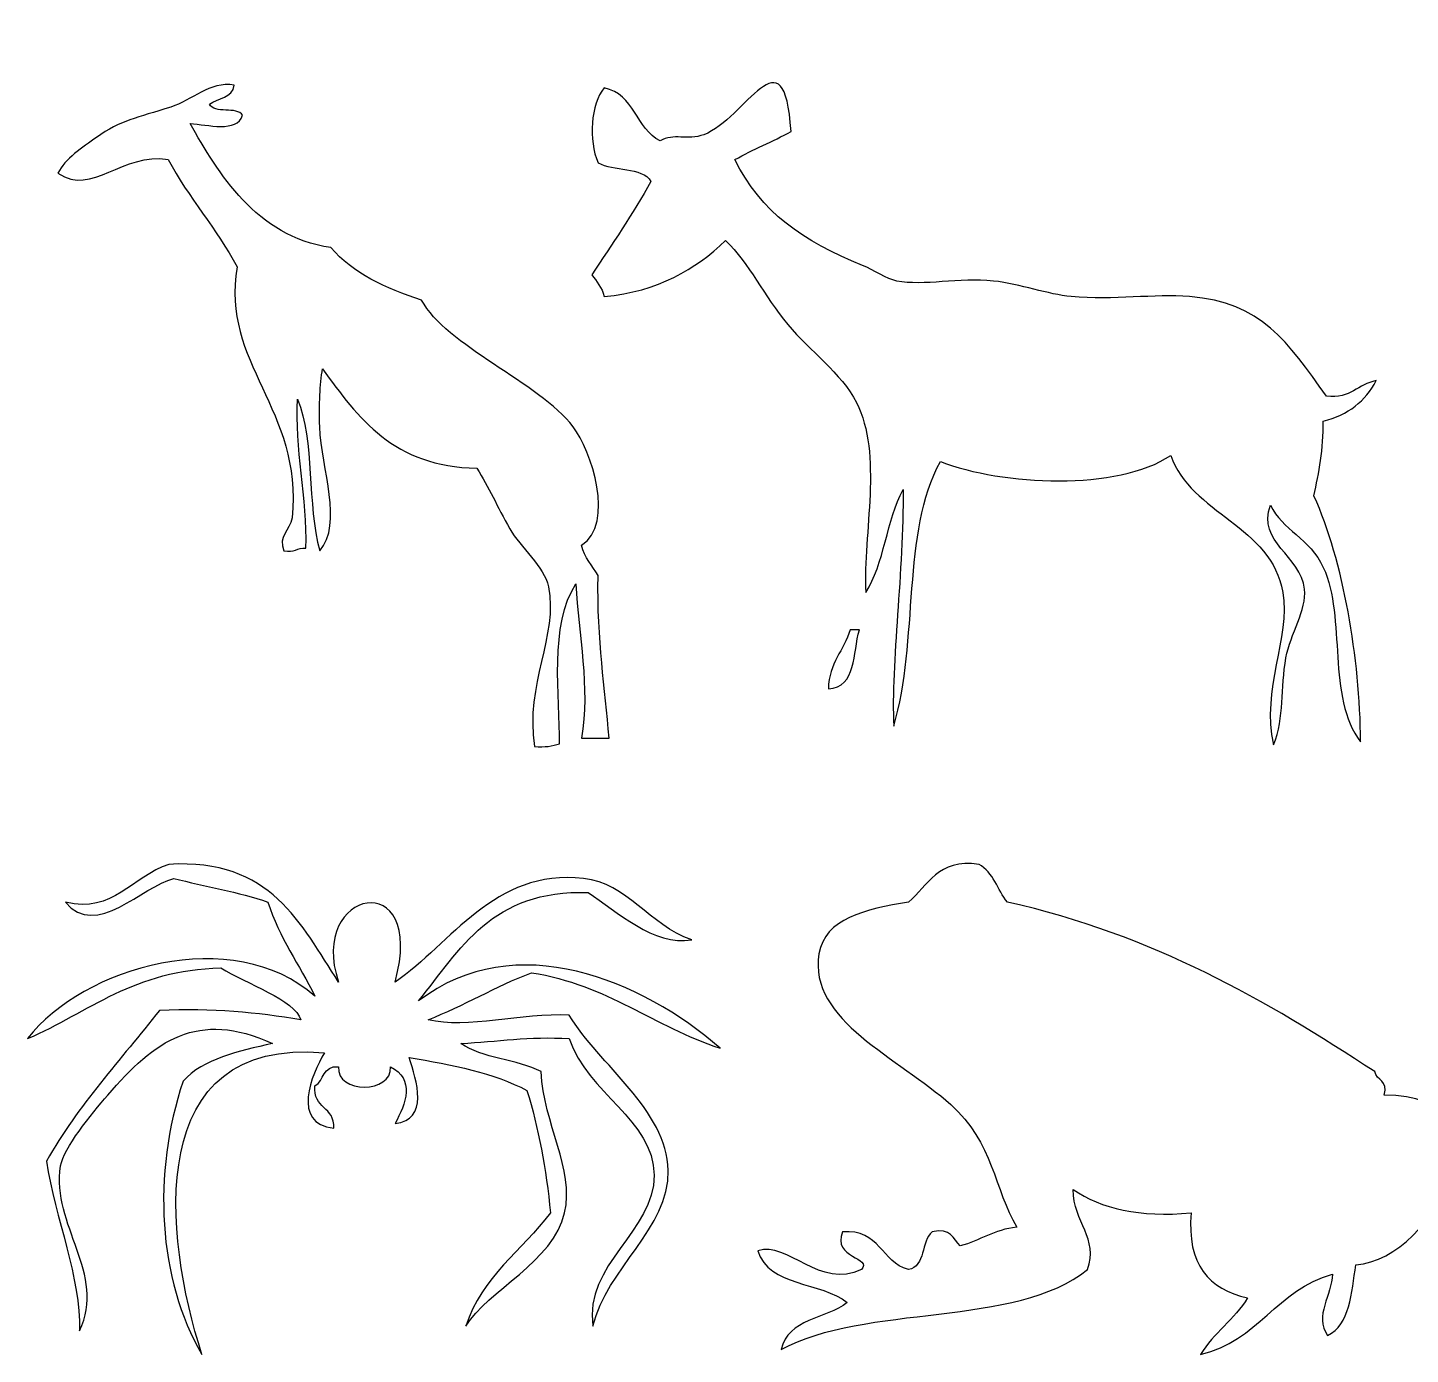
# Model space of a CAD drawing. Header units: centimetres. Extents: x -64 to 65, y -66 to 66.
# Drawn here: x 34.84 to 45.34, y -54.45 to -44.38 of the extents above; entities that cross this region are included whole.
import ezdxf

# ---------------------------------------------------------------- set-up
doc = ezdxf.new("R2010")
doc.units = ezdxf.units.CM
doc.header["$MEASUREMENT"] = 0
doc.layers.add('Layer 1', color=7, linetype='Continuous')

msp = doc.modelspace()

# ---------------------------------------------------------------- linework, layer by layer
at = {"layer": 'Layer 1'}
for points, knots in [([(40.63317, -45.16736), (40.49567, -45.24263), (40.343, -45.30272), (40.20772, -45.38016), (40.20772, -45.38016), (40.40214, -45.78111), (40.72408, -45.99846), (41.17681, -46.18381), (41.17681, -46.18381), (41.25814, -46.21707), (41.36109, -46.28694), (41.43679, -46.30197), (41.43679, -46.30197), (41.63565, -46.34134), (41.91381, -46.27514), (42.1695, -46.30197), (42.1695, -46.30197), (42.38019, -46.32404), (42.58291, -46.40465), (42.76042, -46.42013), (42.76042, -46.42013), (43.08909, -46.44884), (43.38933, -46.39917), (43.6586, -46.42013), (43.6586, -46.42013), (44.20383, -46.46254), (44.4047, -46.76385), (44.69854, -47.17649), (44.69854, -47.17649), (44.88669, -47.19914), (44.93502, -47.08211), (45.07676, -47.05835), (45.07676, -47.05835), (44.99609, -47.214), (44.8639, -47.31817), (44.67491, -47.36561), (44.67491, -47.36561), (44.67626, -47.57968), (44.64141, -47.75748), (44.604, -47.93282), (44.604, -47.93282), (44.8289, -48.4328), (44.9523, -49.16025), (44.95854, -49.80009), (44.95854, -49.80009), (44.69679, -49.46248), (44.85152, -48.86257), (44.67488, -48.47646), (44.67488, -48.47646), (44.57397, -48.25574), (44.36384, -48.19058), (44.27303, -48.00376), (44.27303, -48.00376), (44.169, -48.28348), (44.50428, -48.38579), (44.53306, -48.64191), (44.53306, -48.64191), (44.55068, -48.79883), (44.42397, -48.97846), (44.39122, -49.16192), (44.39122, -49.16192), (44.34936, -49.39674), (44.3827, -49.61044), (44.29671, -49.82375), (44.29671, -49.82375), (44.20117, -49.39973), (44.42532, -49.0114), (44.36762, -48.66559), (44.36762, -48.66559), (44.28338, -48.16084), (43.66811, -48.06808), (43.51672, -47.62554), (43.51672, -47.62554), (43.1167, -47.89721), (42.23473, -47.85403), (41.76764, -47.67285), (41.76764, -47.67285), (41.4735, -48.20808), (41.60434, -49.03342), (41.4131, -49.68191), (41.4131, -49.68191), (41.39109, -49.20286), (41.48994, -48.49912), (41.48406, -47.8856), (41.48406, -47.8856), (41.35875, -48.11473), (41.34142, -48.45207), (41.2004, -48.66557), (41.2004, -48.66557), (41.1791, -48.21303), (41.33232, -47.6188), (41.12949, -47.22372), (41.12949, -47.22372), (41.01508, -47.00091), (40.7786, -46.83417), (40.60953, -46.6328), (40.60953, -46.6328), (40.42205, -46.4097), (40.32034, -46.1725), (40.13675, -45.99465), (40.13675, -45.99465), (39.90773, -46.21468), (39.62396, -46.38007), (39.21499, -46.42013), (39.21499, -46.42013), (39.19747, -46.35099), (39.15784, -46.30395), (39.12043, -46.25471), (39.12043, -46.25471), (39.27423, -46.02243), (39.43235, -45.79447), (39.56956, -45.54552), (39.56956, -45.54552), (39.50109, -45.43283), (39.28296, -45.46972), (39.16771, -45.40381), (39.16771, -45.40381), (39.09537, -45.23413), (39.11019, -44.95899), (39.21499, -44.83654), (39.21499, -44.83654), (39.44645, -44.8808), (39.45566, -45.14727), (39.64039, -45.23834), (39.64039, -45.23834), (39.74183, -45.17704), (39.84581, -45.2371), (39.97133, -45.19111), (39.97133, -45.19111), (40.28654, -45.07563), (40.58214, -44.37885), (40.63317, -45.16736)], [0, 0, 0, 0, 0.02941176, 0.02941176, 0.02941176, 0.02941176, 0.05882353, 0.05882353, 0.05882353, 0.05882353, 0.08823529, 0.08823529, 0.08823529, 0.08823529, 0.11764706, 0.11764706, 0.11764706, 0.11764706, 0.14705882, 0.14705882, 0.14705882, 0.14705882, 0.17647059, 0.17647059, 0.17647059, 0.17647059, 0.20588235, 0.20588235, 0.20588235, 0.20588235, 0.23529412, 0.23529412, 0.23529412, 0.23529412, 0.26470588, 0.26470588, 0.26470588, 0.26470588, 0.29411765, 0.29411765, 0.29411765, 0.29411765, 0.32352941, 0.32352941, 0.32352941, 0.32352941, 0.35294118, 0.35294118, 0.35294118, 0.35294118, 0.38235294, 0.38235294, 0.38235294, 0.38235294, 0.41176471, 0.41176471, 0.41176471, 0.41176471, 0.44117647, 0.44117647, 0.44117647, 0.44117647, 0.47058824, 0.47058824, 0.47058824, 0.47058824, 0.5, 0.5, 0.5, 0.5, 0.52941176, 0.52941176, 0.52941176, 0.52941176, 0.55882353, 0.55882353, 0.55882353, 0.55882353, 0.58823529, 0.58823529, 0.58823529, 0.58823529, 0.61764706, 0.61764706, 0.61764706, 0.61764706, 0.64705882, 0.64705882, 0.64705882, 0.64705882, 0.67647059, 0.67647059, 0.67647059, 0.67647059, 0.70588235, 0.70588235, 0.70588235, 0.70588235, 0.73529412, 0.73529412, 0.73529412, 0.73529412, 0.76470588, 0.76470588, 0.76470588, 0.76470588, 0.79411765, 0.79411765, 0.79411765, 0.79411765, 0.82352941, 0.82352941, 0.82352941, 0.82352941, 0.85294118, 0.85294118, 0.85294118, 0.85294118, 0.88235294, 0.88235294, 0.88235294, 0.88235294, 0.91176471, 0.91176471, 0.91176471, 0.91176471, 0.94117647, 0.94117647, 0.94117647, 0.94117647, 1, 1, 1, 1]), ([(36.4059, -44.81409), (36.395, -44.9149), (36.28059, -44.91207), (36.21754, -44.96059), (36.21754, -44.96059), (36.25344, -45.03629), (36.4278, -44.97345), (36.46863, -45.04425), (36.46863, -45.04425), (36.42709, -45.17863), (36.20312, -45.11431), (36.07109, -45.10709), (36.07109, -45.10709), (36.28323, -45.48087), (36.56898, -45.96222), (37.13815, -46.04861), (37.13815, -46.04861), (37.30812, -46.24133), (37.55233, -46.35979), (37.82866, -46.44615), (37.82866, -46.44615), (38.00942, -46.79339), (38.71983, -47.07207), (38.97949, -47.40862), (38.97949, -47.40862), (39.11562, -47.58512), (39.30091, -48.14488), (39.04222, -48.30834), (39.04222, -48.30834), (39.06516, -48.40396), (39.12675, -48.4609), (39.16774, -48.5385), (39.16774, -48.5385), (39.15993, -49.04163), (39.2224, -49.38707), (39.25145, -49.77297), (39.25145, -49.77297), (39.18168, -49.77297), (39.11199, -49.77297), (39.04222, -49.77297), (39.04222, -49.77297), (39.10842, -49.388), (39.02052, -48.99046), (39.00036, -48.60126), (39.00036, -48.60126), (38.79557, -48.90294), (38.8782, -49.4656), (38.87484, -49.81482), (38.87484, -49.81482), (38.82264, -49.83241), (38.76271, -49.84218), (38.68648, -49.83567), (38.68648, -49.83567), (38.60875, -49.36154), (38.86833, -48.99324), (38.79112, -48.62218), (38.79112, -48.62218), (38.75985, -48.47168), (38.57723, -48.32169), (38.49823, -48.18281), (38.49823, -48.18281), (38.40102, -48.01194), (38.34001, -47.86856), (38.24714, -47.72251), (38.24714, -47.72251), (37.61598, -47.71195), (37.34586, -47.34045), (37.07543, -46.96924), (37.07543, -46.96924), (37.05683, -47.08706), (37.04799, -47.238), (37.0545, -47.40861), (37.0545, -47.40861), (37.06691, -47.73272), (37.23505, -48.141), (37.0545, -48.35013), (37.0545, -48.35013), (36.95914, -48.00607), (37.01502, -47.5109), (36.88712, -47.1994), (36.88712, -47.1994), (36.86246, -47.56545), (36.96155, -47.95378), (36.94985, -48.32925), (36.94985, -48.32925), (36.88251, -48.32465), (36.86132, -48.36621), (36.78247, -48.35013), (36.78247, -48.35013), (36.73773, -48.23776), (36.82578, -48.2018), (36.84526, -48.09909), (36.84526, -48.09909), (36.92598, -47.27012), (36.30141, -46.92987), (36.42679, -46.19507), (36.42679, -46.19507), (36.27238, -45.9031), (36.05828, -45.67085), (35.90368, -45.37904), (35.90368, -45.37904), (35.55925, -45.32152), (35.32853, -45.66188), (35.06678, -45.48366), (35.06678, -45.48366), (35.1197, -45.3732), (35.25416, -45.28655), (35.35973, -45.21167), (35.35973, -45.21167), (35.54137, -45.08276), (35.66678, -45.06348), (35.92467, -44.98146), (35.92467, -44.98146), (36.08451, -44.93067), (36.2176, -44.78655), (36.4059, -44.81409)], [0, 0, 0, 0, 0.03333333, 0.03333333, 0.03333333, 0.03333333, 0.06666667, 0.06666667, 0.06666667, 0.06666667, 0.1, 0.1, 0.1, 0.1, 0.13333333, 0.13333333, 0.13333333, 0.13333333, 0.16666667, 0.16666667, 0.16666667, 0.16666667, 0.2, 0.2, 0.2, 0.2, 0.23333333, 0.23333333, 0.23333333, 0.23333333, 0.26666667, 0.26666667, 0.26666667, 0.26666667, 0.3, 0.3, 0.3, 0.3, 0.33333333, 0.33333333, 0.33333333, 0.33333333, 0.36666667, 0.36666667, 0.36666667, 0.36666667, 0.4, 0.4, 0.4, 0.4, 0.43333333, 0.43333333, 0.43333333, 0.43333333, 0.46666667, 0.46666667, 0.46666667, 0.46666667, 0.5, 0.5, 0.5, 0.5, 0.53333333, 0.53333333, 0.53333333, 0.53333333, 0.56666667, 0.56666667, 0.56666667, 0.56666667, 0.6, 0.6, 0.6, 0.6, 0.63333333, 0.63333333, 0.63333333, 0.63333333, 0.66666667, 0.66666667, 0.66666667, 0.66666667, 0.7, 0.7, 0.7, 0.7, 0.73333333, 0.73333333, 0.73333333, 0.73333333, 0.76666667, 0.76666667, 0.76666667, 0.76666667, 0.8, 0.8, 0.8, 0.8, 0.83333333, 0.83333333, 0.83333333, 0.83333333, 0.86666667, 0.86666667, 0.86666667, 0.86666667, 0.9, 0.9, 0.9, 0.9, 0.93333333, 0.93333333, 0.93333333, 0.93333333, 1, 1, 1, 1]), ([(41.08225, -48.94919), (41.10588, -48.94919), (41.12953, -48.94919), (41.15316, -48.94919), (41.15316, -48.94919), (41.10051, -49.12498), (41.13289, -49.38594), (40.91683, -49.39832), (40.91683, -49.39832), (40.92096, -49.1976), (41.03661, -49.10836), (41.08225, -48.94919)], [0, 0, 0, 0, 0.25, 0.25, 0.25, 0.25, 0.5, 0.5, 0.5, 0.5, 1, 1, 1, 1]), ([(37.01857, -51.73128), (36.90086, -51.49136), (36.7466, -51.288), (36.66091, -51.01598), (36.66091, -51.01598), (36.4389, -50.93997), (36.18461, -50.89618), (35.94561, -50.83715), (35.94561, -50.83715), (35.71008, -50.89509), (35.35614, -51.30046), (35.12302, -51.01598), (35.12302, -51.01598), (35.48862, -51.10697), (35.62832, -50.82347), (35.90984, -50.72986), (35.90984, -50.72986), (36.68338, -50.6835), (36.91179, -51.1824), (37.19736, -51.62399), (37.19736, -51.62399), (36.95876, -50.91591), (37.87133, -50.73171), (37.62654, -51.62399), (37.62654, -51.62399), (38.05654, -51.32935), (38.37394, -50.7642), (39.05714, -50.83717), (39.05714, -50.83717), (39.39263, -50.87299), (39.55236, -51.19097), (39.87973, -51.30212), (39.87973, -51.30212), (39.58874, -51.35427), (39.31135, -51.08397), (39.09291, -50.94446), (39.09291, -50.94446), (38.36195, -50.91692), (38.1199, -51.37819), (37.80539, -51.76705), (37.80539, -51.76705), (38.54038, -51.20193), (39.50507, -51.61118), (40.0943, -52.12471), (40.0943, -52.12471), (39.59082, -51.96062), (39.23951, -51.64428), (38.66375, -51.55244), (38.66375, -51.55244), (38.38692, -51.65708), (38.1508, -51.8025), (37.87693, -51.9101), (37.87693, -51.9101), (38.17609, -51.9823), (38.58686, -51.85739), (38.94989, -51.87433), (38.94989, -51.87433), (39.17235, -52.24914), (39.69109, -52.58979), (39.70096, -53.05456), (39.70096, -53.05456), (39.71022, -53.49335), (39.23323, -53.79725), (39.12869, -54.23479), (39.12869, -54.23479), (39.05934, -53.77008), (39.59647, -53.50832), (39.59362, -53.09031), (39.59362, -53.09031), (39.59079, -52.66637), (39.08472, -52.47015), (38.94989, -52.05317), (38.94989, -52.05317), (38.64361, -52.03296), (38.40159, -52.07709), (38.1273, -52.08894), (38.1273, -52.08894), (38.28512, -52.20528), (38.55653, -52.20811), (38.73529, -52.30349), (38.73529, -52.30349), (38.75508, -52.7028), (38.99027, -53.03977), (38.91415, -53.37645), (38.91415, -53.37645), (38.83126, -53.7429), (38.33151, -53.96639), (38.16308, -54.23478), (38.16308, -54.23478), (38.28804, -53.85905), (38.58956, -53.65987), (38.80681, -53.37645), (38.80681, -53.37645), (38.77487, -53.03884), (38.71518, -52.72894), (38.628, -52.44657), (38.628, -52.44657), (38.37942, -52.31359), (38.0605, -52.25107), (37.73389, -52.19619), (37.73389, -52.19619), (37.79228, -52.36984), (37.88391, -52.67249), (37.62655, -52.69689), (37.62655, -52.69689), (37.70939, -52.54796), (37.77977, -52.35719), (37.59078, -52.26771), (37.59078, -52.26771), (37.60975, -52.47107), (37.1784, -52.47107), (37.19737, -52.26771), (37.19737, -52.26771), (37.075, -52.25263), (37.08992, -52.37484), (37.01856, -52.4108), (37.01856, -52.4108), (36.9998, -52.58453), (37.17064, -52.56868), (37.16159, -52.73264), (37.16159, -52.73264), (36.83676, -52.69925), (36.99318, -52.32404), (37.09007, -52.16043), (37.09007, -52.16043), (35.71342, -52.03827), (35.86822, -53.54648), (36.16019, -54.44937), (36.16019, -54.44937), (35.82652, -53.88462), (35.78165, -53.07655), (36.01716, -52.37501), (36.01716, -52.37501), (36.1693, -52.20528), (36.43518, -52.14935), (36.69666, -52.08892), (36.69666, -52.08892), (36.12511, -51.83095), (35.80163, -52.06669), (35.44489, -52.48233), (35.44489, -52.48233), (35.3203, -52.62748), (35.10868, -52.88381), (35.08723, -53.01877), (35.08723, -53.01877), (35.01524, -53.4716), (35.4395, -53.83874), (35.23032, -54.27054), (35.23032, -54.27054), (35.24241, -53.87398), (35.04625, -53.41625), (34.97994, -52.98302), (34.97994, -52.98302), (35.22055, -52.55601), (35.54451, -52.21237), (35.83827, -51.83854), (35.83827, -51.83854), (36.23792, -51.82036), (36.58402, -51.85574), (36.91123, -51.91006), (36.91123, -51.91006), (36.86768, -51.76232), (36.49695, -51.63328), (36.30322, -51.51665), (36.30322, -51.51665), (35.64697, -51.52803), (35.30323, -51.85188), (34.8369, -52.05315), (34.8369, -52.05315), (35.25195, -51.50578), (36.40201, -51.18124), (37.01857, -51.73128)], [0, 0, 0, 0, 0.02272727, 0.02272727, 0.02272727, 0.02272727, 0.04545455, 0.04545455, 0.04545455, 0.04545455, 0.06818182, 0.06818182, 0.06818182, 0.06818182, 0.09090909, 0.09090909, 0.09090909, 0.09090909, 0.11363636, 0.11363636, 0.11363636, 0.11363636, 0.13636364, 0.13636364, 0.13636364, 0.13636364, 0.15909091, 0.15909091, 0.15909091, 0.15909091, 0.18181818, 0.18181818, 0.18181818, 0.18181818, 0.20454545, 0.20454545, 0.20454545, 0.20454545, 0.22727273, 0.22727273, 0.22727273, 0.22727273, 0.25, 0.25, 0.25, 0.25, 0.27272727, 0.27272727, 0.27272727, 0.27272727, 0.29545455, 0.29545455, 0.29545455, 0.29545455, 0.31818182, 0.31818182, 0.31818182, 0.31818182, 0.34090909, 0.34090909, 0.34090909, 0.34090909, 0.36363636, 0.36363636, 0.36363636, 0.36363636, 0.38636364, 0.38636364, 0.38636364, 0.38636364, 0.40909091, 0.40909091, 0.40909091, 0.40909091, 0.43181818, 0.43181818, 0.43181818, 0.43181818, 0.45454545, 0.45454545, 0.45454545, 0.45454545, 0.47727273, 0.47727273, 0.47727273, 0.47727273, 0.5, 0.5, 0.5, 0.5, 0.52272727, 0.52272727, 0.52272727, 0.52272727, 0.54545455, 0.54545455, 0.54545455, 0.54545455, 0.56818182, 0.56818182, 0.56818182, 0.56818182, 0.59090909, 0.59090909, 0.59090909, 0.59090909, 0.61363636, 0.61363636, 0.61363636, 0.61363636, 0.63636364, 0.63636364, 0.63636364, 0.63636364, 0.65909091, 0.65909091, 0.65909091, 0.65909091, 0.68181818, 0.68181818, 0.68181818, 0.68181818, 0.70454545, 0.70454545, 0.70454545, 0.70454545, 0.72727273, 0.72727273, 0.72727273, 0.72727273, 0.75, 0.75, 0.75, 0.75, 0.77272727, 0.77272727, 0.77272727, 0.77272727, 0.79545455, 0.79545455, 0.79545455, 0.79545455, 0.81818182, 0.81818182, 0.81818182, 0.81818182, 0.84090909, 0.84090909, 0.84090909, 0.84090909, 0.86363636, 0.86363636, 0.86363636, 0.86363636, 0.88636364, 0.88636364, 0.88636364, 0.88636364, 0.90909091, 0.90909091, 0.90909091, 0.90909091, 0.93181818, 0.93181818, 0.93181818, 0.93181818, 0.95454545, 0.95454545, 0.95454545, 0.95454545, 1, 1, 1, 1]), ([(42.06137, -50.72986), (42.16887, -50.78929), (42.20131, -50.92375), (42.27597, -51.01598), (42.27597, -51.01598), (43.38614, -51.26482), (44.24489, -51.76515), (45.06563, -52.3035), (45.06563, -52.3035), (45.08087, -52.37171), (45.16779, -52.36822), (45.13715, -52.48236), (45.13715, -52.48236), (46.13905, -52.46924), (45.53445, -53.72352), (44.92255, -53.76988), (44.92255, -53.76988), (44.88741, -53.98507), (44.87691, -54.22494), (44.708, -54.30632), (44.708, -54.30632), (44.60233, -54.15635), (44.742, -53.99745), (44.74377, -53.84139), (44.74377, -53.84139), (44.32136, -53.95545), (44.1805, -54.35106), (43.74232, -54.44938), (43.74232, -54.44938), (43.84257, -54.28735), (44.00209, -54.18456), (44.09998, -54.02017), (44.09998, -54.02017), (43.80611, -53.95646), (43.63871, -53.76617), (43.6708, -53.37644), (43.6708, -53.37644), (43.2808, -53.4088), (42.98558, -53.34636), (42.77669, -53.19758), (42.77669, -53.19758), (42.77484, -53.45068), (42.97296, -53.56847), (42.88398, -53.80559), (42.88398, -53.80559), (42.34754, -54.24665), (41.18707, -54.06382), (40.55927, -54.41358), (40.55927, -54.41358), (40.60872, -54.17691), (40.89992, -54.18202), (41.06002, -54.05592), (41.06002, -54.05592), (40.86179, -53.89651), (40.46418, -53.93643), (40.38046, -53.66251), (40.38046, -53.66251), (40.60716, -53.58986), (40.85753, -53.96136), (41.16728, -53.8056), (41.16728, -53.8056), (41.25819, -53.71228), (40.94294, -53.72178), (41.02425, -53.51948), (41.02425, -53.51948), (41.30852, -53.49747), (41.31767, -53.75057), (41.52495, -53.8056), (41.52495, -53.8056), (41.656, -53.78168), (41.62091, -53.59155), (41.70376, -53.51948), (41.70376, -53.51948), (41.84777, -53.48276), (41.86267, -53.57517), (41.91836, -53.62677), (41.91836, -53.62677), (42.0688, -53.5865), (42.17561, -53.50255), (42.34754, -53.48374), (42.34754, -53.48374), (42.17747, -53.19619), (42.16879, -52.8431), (41.84684, -52.55386), (41.84684, -52.55386), (41.45261, -52.19961), (40.76173, -51.91333), (40.84539, -51.40938), (40.84539, -51.40938), (40.89024, -51.13937), (41.19493, -51.0736), (41.52495, -51.01597), (41.52495, -51.01597), (41.67452, -50.89139), (41.74376, -50.68641), (42.06137, -50.72986)], [0, 0, 0, 0, 0.04, 0.04, 0.04, 0.04, 0.08, 0.08, 0.08, 0.08, 0.12, 0.12, 0.12, 0.12, 0.16, 0.16, 0.16, 0.16, 0.2, 0.2, 0.2, 0.2, 0.24, 0.24, 0.24, 0.24, 0.28, 0.28, 0.28, 0.28, 0.32, 0.32, 0.32, 0.32, 0.36, 0.36, 0.36, 0.36, 0.4, 0.4, 0.4, 0.4, 0.44, 0.44, 0.44, 0.44, 0.48, 0.48, 0.48, 0.48, 0.52, 0.52, 0.52, 0.52, 0.56, 0.56, 0.56, 0.56, 0.6, 0.6, 0.6, 0.6, 0.64, 0.64, 0.64, 0.64, 0.68, 0.68, 0.68, 0.68, 0.72, 0.72, 0.72, 0.72, 0.76, 0.76, 0.76, 0.76, 0.8, 0.8, 0.8, 0.8, 0.84, 0.84, 0.84, 0.84, 0.88, 0.88, 0.88, 0.88, 0.92, 0.92, 0.92, 0.92, 1, 1, 1, 1])]:
    msp.add_open_spline(points, degree=3, knots=knots, dxfattribs=at)

doc.saveas('drawing.dxf')
